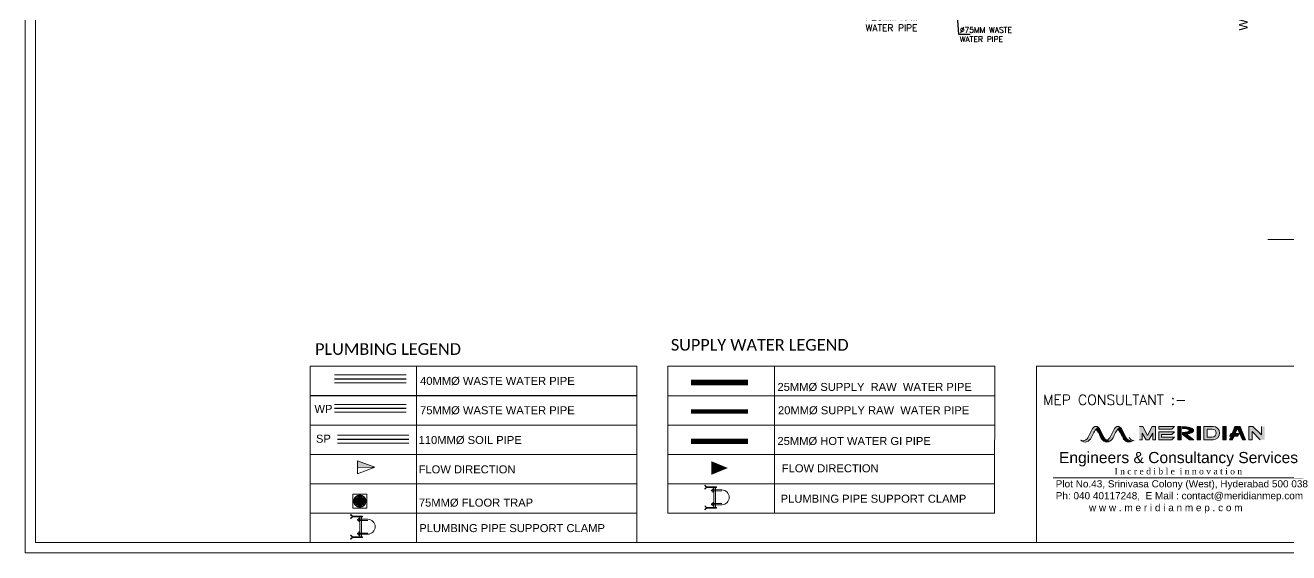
# Model space of a CAD drawing. Extents: x 3505867 to 4040009, y -660366 to -590408.
# Drawn here: x 3849604 to 3878271, y -625948 to -613975 of the extents above; entities that cross this region are included whole.
import ezdxf
from ezdxf import colors
from ezdxf.entities.mleader import LeaderData, LeaderLine
from ezdxf.math import Vec2, Vec3

# ---------------------------------------------------------------- set-up
doc = ezdxf.new("R2010")
doc.units = 0
doc.header["$LTSCALE"] = 6
doc.header["$MEASUREMENT"] = 0
doc.linetypes.add('AI9-LType1', pattern=[1.874999989072481, 1.249999992714987, -0.6249999963574941])
doc.linetypes.add('Hidden 2mm', pattern=[3, 2, -0.9999999999999999])
doc.layers.get('0').update_dxf_attribs({"linetype": 'CONTINUOUS', "lineweight": 0})
for name, color, linetype, lineweight in [('22-FTfix', 8, 'CONTINUOUS', 0), ('AHU-N Ducting', 30, 'CONTINUOUS', 0), ('FURNITURE WALL', 8, 'CONTINUOUS', 0), ('JOINERY', 7, 'CONTINUOUS', 0), ('P-SP', 1, 'CONTINUOUS', 0), ('P-Text', 8, 'CONTINUOUS', 0), ('PHE-SANITARY', 1, 'CONTINUOUS', 0), ('PHE-SP', 1, 'CONTINUOUS', 0), ('phe-text', 1, 'CONTINUOUS', 0), ('PL- WASTE PIPE', 6, 'CONTINUOUS', 0), ('PL-CLAMP', 211, 'CONTINUOUS', 0), ('PL-SOFT  WATER SUPPLY PIPE', 162, 'CONTINUOUS', 0), ('PL-SOIL PIPE', 1, 'CONTINUOUS', 0), ('PL-WATER PIPING', 1, 'CONTINUOUS', 0), ('WALL', 10, 'CONTINUOUS', 0)]:
    doc.layers.add(name, color=color, linetype=linetype, lineweight=lineweight)
doc.styles.add('ARIAL', font='arial.ttf')
doc.styles.add('IRFAN', font='romans.shx')
doc.styles.add('ROMANS', font='romans.shx')
doc.styles.add('SIC_CALIBRI', font='calibri.ttf')
doc.styles.get("Standard").update_dxf_attribs({"font": 'SIMPLEX'})
doc.styles.add('vni1', font='arial.ttf', dxfattribs={"height": 6})

# ---------------------------------------------------------------- blocks, each defined once
blk = doc.blocks.new('CIVIL IVF')
at = {"layer": 'WALL', "color": 8, "linetype": 'ByBlock'}
blk.add_line((-9730.493711503688, -4902.145046984893), (-8221.180828284938, -4902.145046984893), dxfattribs=at)
at = {"layer": 'JOINERY', "color": 8, "style": 'ARIAL', "width": 0.9999999966184663}
blk.add_text('W4', height=200, rotation=90, dxfattribs=at).set_placement((-10192.00967436796, -158.3493509278633))
blk = doc.blocks.new('MECS')
at = {"layer": 'AHU-N Ducting', "lineweight": 0}
for color, points in [(160, [(0.5134121462452396, 0.9090535810691411, -0.255341921221145), (0.5145768996701445, 0.912287291370199, -0.0468472647748238), (0.5216573496010881, 0.9294547023055619, -0.02665404777678521), (0.5336342063745126, 0.9523017867876555, -0.06718534236502927), (0.5556565003610188, 0.9834757225398514, -0.02764109542235114), (0.5738745622465666, 1.003062886091293), (0.5766256133007953, 1.006020680794153, 0.1721363590096937), (0.5505140324168423, 1.011612092831704, 0.2473140975325933), (0.5199152673609156, 0.990002997602848), (0.4721895616269332, 0.8959762340672447, -0.01800133279279188), (0.4702329186293511, 0.8924425501871536, -0.03191826124391834), (0.4661593275680615, 0.8865579408482758, -0.10706332640321), (0.4578792062891825, 0.878103115775042, -0.06872213656596317), (0.4448145115283366, 0.8700396566532579, -0.1100815216467871), (0.4328884929311516, 0.8662964673627914, -0.04816773781383378), (0.4221518354338086, 0.8652597410154012, -0.2553419212163173), (0.4220358712937212, 0.8652596211915509, -0.1055217205861158), (0.4103804133107057, 0.8664834367568037, -0.05287384099968509), (0.3991274403419439, 0.8701487347559893, 0.05054860804395004), (0.4093426809361326, 0.8618595423592463, 0.158790178535047), (0.4483361824497781, 0.8512470793146013, 0.02557253404730241), (0.4549705379184891, 0.8519151542827459, 0.05690113489079723), (0.4703863626932994, 0.8580222609840502, 0.07612807459237678), (0.4928284065502248, 0.8754018488679505, 0.05635508372328296), (0.5070302214118503, 0.8948318576810209)]), (150, [(0.5738745622465666, 1.003062886091293), (0.5556565003610187, 0.9834757225398514, -0.08871706839118897), (0.5985678696283647, 0.909053581069051), (0.606061486380822, 0.89483185768066, 0.0908047400681244), (0.6258840872999482, 0.8691652436534564, 0.09462166198595127), (0.6465687088664405, 0.8652597410154012, 0.09762620718751959), (0.6678649370783271, 0.8694578930597028, -0.1798615287096714), (0.6391234390957357, 0.8959762340672447), (0.5913977333575124, 0.9900029976114196, 0.1368225701357831), (0.5768519750966852, 1.005880687949675, 0.004232813224522215)]), (160, [(0.7385117872205167, 0.909053581069051, -0.2553419212210821), (0.7396765406437975, 0.912287291370199, -0.0468472648161624), (0.7467569905745608, 0.9294547023055619, -0.02665404768152423), (0.7587338473479852, 0.9523017867876555, -0.0671853423456069), (0.7807561413347619, 0.9834757225398514, -0.02764109536567236), (0.7989742032197685, 1.003062886091293), (0.8017252542742679, 1.006020680794153, 0.1721363590409371), (0.7756136733902246, 1.011612092831704, 0.2473140974765815), (0.745014908334659, 0.990002997602848), (0.6972892026003155, 0.8959762340672447, -0.01800133322273754), (0.6953325596030944, 0.8924425501871536, -0.03191826041983521), (0.6912589685412633, 0.8865579408482758, -0.1070633264490691), (0.6829788472626551, 0.878103115775042, -0.06872213649297712), (0.6699141525020799, 0.8700396566532579, -0.1100815216296455), (0.6579881339048046, 0.8662964673627914, -0.04816773779806655), (0.6472514764075519, 0.8652597410154012, -0.255341921221943), (0.6471355122674645, 0.8652596211915509, -0.1055217205828826), (0.6354800542840878, 0.8664834367568037, -0.05287384108009963), (0.6242270813156874, 0.8701487347559893, 0.05054860803605635), (0.6344423219093345, 0.8618595423592463, 0.1587901785338139), (0.6734358234232507, 0.8512470793146013, 0.02557253404856175), (0.6800701788916007, 0.8519151542827459, 0.05690113471568389), (0.6954860036670426, 0.8580222609840502, 0.07612807450990046), (0.717928047523968, 0.8754018488679504, 0.05635508364208738), (0.7321298623846912, 0.8948318576810209)]), (150, [(0.7989742032197685, 1.003062886091293), (0.7807561413347619, 0.9834757225398514, -0.08282162458354263), (0.824217065318585, 0.9090771159288699), (0.8311611273545652, 0.89483185768066, 0.09080474013753037), (0.8509837282734207, 0.8691652436534564, 0.09462166197701749), (0.8716683498401837, 0.8652597410154012, 0.09762620721909913), (0.892964578051529, 0.8694578930597028, -0.1798615287170609), (0.8642230800689376, 0.8959762340672447), (0.8164973743309851, 0.9900029976114196, 0.1368225702393716), (0.8019516160670902, 1.005880687950846, 0.00423281322532398)]), (1, [(1.030236444528139, 0.9438043992806316), (1.071119814834754, 0.8756654487700585), (1.098384609470751, 0.8756654487700585), (1.139267979777095, 0.9438043992806316), (1.139267979777095, 0.8756654487700585), (1.166523559981414, 0.8756654487700585), (1.166523559981414, 1.011943349791295), (1.132454084726353, 1.011943349791295), (1.085966086906956, 0.9199812081284943), (1.037050339579422, 1.011943349791295), (1.002980864324091, 1.011943349791295), (1.002980864324091, 0.8756654487700585), (1.030236444528139, 0.8756654487700585)]), (251, [(1.200593035236746, 1.011943349791295), (1.200593035236746, 0.9846877695869755), (1.336870936257982, 0.9846877695869755), (1.364126516462392, 1.011943349791295)]), (251, [(1.200593035236746, 0.9574321893827462), (1.200593035236746, 0.8756654487700585), (1.336870936257982, 0.8756654487700585), (1.364126516462392, 0.9029210289742877), (1.227848615441156, 0.9029210289742877), (1.227848615441156, 0.930176609178517), (1.336870936257982, 0.930176609178517), (1.364126516462392, 0.9574321893827462)]), (251, [(1.398195991717182, 0.8756654487700585), (1.432265466973055, 0.8756654487700585), (1.432265466973055, 1.011943349791295), (1.398195991717182, 1.011943349791295)]), (251, [(1.629868423453673, 1.011943349791295), (1.59579894819807, 1.011943349791295), (1.59579894819807, 0.8756654487700585), (1.629868423453673, 0.8756654487700585)]), (251, [(1.895610330445043, 1.011943349791295), (1.861540855189982, 1.011943349791295), (1.861540855189982, 0.8756654487700585), (1.895610330445043, 0.8756654487700585)]), (251, [(2.011446546313153, 0.9132142722493442), (2.027431130986065, 0.9404698524534832), (1.94330759580249, 0.9404698524534832), (1.929679805700646, 0.9132142722493442)]), (251, [(1.976193322036766, 0.9132142722493442), (1.944699335091728, 0.9132142722493442), (1.929679805700646, 0.8756654487700585), (1.95903496396306, 0.8756654487699682)]), (251, [(2.011446546313153, 0.99036134481426), (2.063858128663246, 0.8756654487700585), (2.093213286926021, 0.8756654487700585), (2.038702126517292, 1.011943349791295), (1.984190966108743, 1.011943349791295), (1.955601567173546, 0.9404698524534832), (1.988648066588688, 0.9404698524534832)]), (251, [(2.161352237436324, 0.9589543396937112), (2.243118978049192, 0.8756654487700585), (2.290816243406638, 0.8756654487700585), (2.290816243406638, 1.011943349791295), (2.256746768151036, 1.011943349791295), (2.256746768151036, 0.9240548263224531), (2.168166132487245, 1.011943349791295), (2.127282762180992, 1.011943349791295), (2.127282762180992, 0.8756654487700585), (2.161352237436324, 0.8756654487700585)]), (160, [(0.6891611652876872, 0.8652597410154012, -0.0976262072296882), (0.6678649370783271, 0.869457893059793, -0.09762620719819004), (0.6465687088664405, 0.8652597410154012, -0.09462166198179703), (0.6258840872999482, 0.8691652436534564, 0.08724935658191231), (0.6523345167657667, 0.8526558393570214, 0.2544598487685659), (0.7121855603806347, 0.8701487347559893, -0.1060441435256532)]), (150, [(0.9142608062611598, 0.8652597410154012, -0.09762620721833866), (0.892964578051529, 0.8694578930597028, -0.09762620723901456), (0.8716683498401837, 0.8652597410154012, -0.0946216619631427), (0.85098372827315, 0.8691652436534564, 0.08724935651290638), (0.8774341577386077, 0.8526558393570214, 0.2544598487684722), (0.9372852013538366, 0.8701487347559893, -0.1060441435228971)])]:
    blk.add_hatch(color=color, dxfattribs=at).paths.add_polyline_path(points)
h = blk.add_hatch(color=251, dxfattribs=at)
edge = h.paths.add_edge_path()
edge.add_ellipse((1.445893257074899, 0.9710599794848609), major_axis=(-0.1158362158680351, 0), ratio=0.3529411764705883, start_angle=110.1798157566864, end_angle=270)
edge.add_line((1.445893257074899, 1.011943349791295), (1.445893257074899, 0.9915016646380779))
edge.add_ellipse((1.445893257074899, 0.9710599794848609), major_axis=(-0.07012065025681041, 0), ratio=0.2915216142222994, start_angle=90, end_angle=270, ccw=False)
edge.add_line((1.445893257074899, 0.9506182943317341), (1.445893257074899, 0.930176609178517))
edge.add_line((1.445893257074899, 0.930176609178517), (1.518865497210324, 0.8756654487699682))
edge.add_line((1.518865497210324, 0.8756654487700585), (1.561729472942829, 0.8756654487700585))
edge.add_line((1.561729472943099, 0.8756654487700585), (1.485852994268342, 0.9326862509446157))
h = blk.add_hatch(color=251, dxfattribs=at)
h.paths.add_polyline_path([(1.663937898709004, 0.8756654487700585), (1.759332429423987, 0.8756654487700586, 1.000000000016551), (1.759332429423987, 1.011943349791295), (1.663937898709004, 1.011943349791295)])
h.paths.add_polyline_path([(1.698007373964065, 0.9846877695869755), (1.751107687934599, 0.9846877695869753, -0.9999999999691073), (1.751107687934599, 0.9029210289742877), (1.698007373964065, 0.9029210289742877)], flags=16)
at = {"layer": 'AHU-N Ducting', "color": 160, "lineweight": 0}
for p, q in [((0.4721895616269332, 0.8959762340671544, -0.004746985392664118), (0.5199152673651564, 0.9900029976114196, -0.004746985392664118)), ((0.6972892026003155, 0.8959762340671544, -0.004746985392664118), (0.7450149083391703, 0.9900029976114196, -0.004746985392664118)), ((0.5070302214118503, 0.8948318576810209, -0.004746985392664118), (0.5134121462455102, 0.909053581069051, -0.004746985392664118)), ((0.7321298623846912, 0.8948318576810209, -0.004746985392664118), (0.7385117872186219, 0.909053581069051, -0.004746985392664118))]:
    blk.add_line(p, q, dxfattribs=at)
at = {"layer": 'AHU-N Ducting', "color": 150, "lineweight": 0}
for p, q in [((0.6391234390957357, 0.8959762340671544, -0.004746985392664118), (0.5913977333575124, 0.9900029976114196, -0.004746985392664118)), ((0.8642230800689376, 0.8959762340671544, -0.004746985392664118), (0.8164973743309851, 0.9900029976114196, -0.004746985392664118)), ((0.6060614863808219, 0.8948318576810209, -0.004746985392664118), (0.5985678696283647, 0.909053581069051, -0.004746985392664118))]:
    blk.add_line(p, q, dxfattribs=at)
at = {"layer": 'AHU-N Ducting', "color": 1, "lineweight": 0}
for p, q in [((1.002980864324091, 1.011943349791205, -0.004746985392664118), (1.037050339579422, 1.011943349791205, -0.004746985392664118)), ((1.030236444528139, 0.9438043992806316, -0.004746985392664118), (1.071119814834754, 0.8756654487700585, -0.004746985392664118)), ((1.030236444528139, 0.8756654487700585, -0.004746985392664118), (1.030236444528139, 0.9438043992806316, -0.004746985392664118)), ((1.030236444528139, 0.8756654487700585, -0.004746985392664118), (1.030236444528139, 0.9438043992806316, -0.004746985392664118)), ((1.037050339579422, 1.011943349791205, -0.004746985392664118), (1.085966086906956, 0.919981208128404, -0.004746985392664118)), ((1.132454084726353, 1.011943349791205, -0.004746985392664118), (1.085966086906956, 0.919981208128404, -0.004746985392664118)), ((1.139267979777095, 0.9438043992806316, -0.004746985392664118), (1.098384609470751, 0.8756654487700585, -0.004746985392664118)), ((1.166523559981414, 1.011943349791205, -0.004746985392664118), (1.132454084726353, 1.011943349791205, -0.004746985392664118)), ((1.134267582426063, 1.011943349791205, -0.004746985392664118), (1.161523162629841, 1.011943349791205, -0.004746985392664118)), ((1.139267979777095, 0.8756654487700585, -0.004746985392664118), (1.139267979777095, 0.9438043992806316, -0.004746985392664118)), ((1.139267979777095, 0.8756654487700585, -0.004746985392664118), (1.139267979777095, 0.9438043992806316, -0.004746985392664118)), ((1.166523559981414, 0.8756654487700585, -0.004746985392664118), (1.166523559981414, 1.011943349791205, -0.004746985392664118)), ((1.030236444528139, 0.8756654487700585, -0.004746985392664118), (1.002980864324091, 0.8756654487700585, -0.004746985392664118)), ((1.071119814834754, 0.8756654487700585, -0.004746985392664118), (1.098384609470751, 0.8756654487700585, -0.004746985392664118)), ((1.139267979777095, 0.8756654487700585, -0.004746985392664118), (1.166523559981414, 0.8756654487700585, -0.004746985392664118))]:
    blk.add_line(p, q, dxfattribs=at)
at = {"layer": 'AHU-N Ducting', "color": 251, "lineweight": 0}
for p, q in [((1.200593035236746, 1.011943349791205, -0.004746985392664118), (1.364126516462392, 1.011943349791205, -0.004746985392664118)), ((1.200593035236746, 0.9846877695869755, -0.004746985392664118), (1.200593035236746, 1.011943349791205, -0.004746985392664118)), ((1.200593035236746, 0.9846877695869755, -0.004746985392664118), (1.336870936257982, 0.9846877695869755, -0.004746985392664118)), ((1.200593035236746, 0.9574321893827462, -0.004746985392664118), (1.364126516462392, 0.9574321893827462, -0.004746985392664118)), ((1.200593035236746, 0.8756654487700585, -0.004746985392664118), (1.200593035236746, 0.9574321893827462, -0.004746985392664118)), ((1.227848615441156, 0.930176609178517, -0.004746985392664118), (1.336870936257982, 0.930176609178517, -0.004746985392664118)), ((1.227848615441156, 0.9029210289742877, -0.004746985392664118), (1.227848615441156, 0.930176609178517, -0.004746985392664118)), ((1.336870936257982, 0.9846877695869755, -0.004746985392664118), (1.364126516462392, 1.011943349791205, -0.004746985392664118)), ((1.336870936257982, 0.930176609178517, -0.004746985392664118), (1.364126516462392, 0.9574321893827462, -0.004746985392664118)), ((1.398195991717182, 1.011943349791205, -0.004746985392664118), (1.432265466973055, 1.011943349791205, -0.004746985392664118)), ((1.398195991717182, 1.011943349791205, -0.004746985392664118), (1.398195991717182, 0.8756654487700585, -0.004746985392664118)), ((1.432265466973055, 1.011943349791205, -0.004746985392664118), (1.432265466973055, 0.8756654487700585, -0.004746985392664118)), ((1.445893257074899, 1.011943349791205, -0.004746985392664118), (1.445893257074899, 0.9915016646380779, -0.004746985392664118)), ((1.445893257074899, 0.930176609178517, -0.004746985392664118), (1.445893257074899, 0.9506182943317341, -0.004746985392664118)), ((1.445893257074899, 0.930176609178517, -0.004746985392664118), (1.518865497210324, 0.8756654487700585, -0.004746985392664118)), ((1.485852994268342, 0.9326862509445254, -0.004746985392664118), (1.561729472943099, 0.8756654487700585, -0.004746985392664118)), ((1.59579894819807, 1.011943349791205, -0.004746985392664118), (1.629868423453673, 1.011943349791205, -0.004746985392664118)), ((1.59579894819807, 0.8756654487700585, -0.004746985392664118), (1.59579894819807, 1.011943349791205, -0.004746985392664118)), ((1.629868423453673, 1.011943349791205, -0.004746985392664118), (1.629868423453673, 0.8756654487700585, -0.004746985392664118)), ((1.663937898709004, 1.011943349791205, -0.004746985392664118), (1.759332429423987, 1.011943349791205, -0.004746985392664118)), ((1.663937898709004, 1.011943349791205, -0.004746985392664118), (1.663937898709004, 0.8756654487700585, -0.004746985392664118)), ((1.698007373964065, 0.9846877695869755, -0.004746985392664118), (1.751107687934599, 0.9846877695869755, -0.004746985392664118)), ((1.698007373964065, 0.9846877695869755, -0.004746985392664118), (1.698007373964065, 0.9029210289742877, -0.004746985392664118)), ((1.861540855189982, 1.011943349791205, -0.004746985392664118), (1.895610330445043, 1.011943349791205, -0.004746985392664118)), ((1.861540855189982, 0.8756654487700585, -0.004746985392664118), (1.861540855189982, 1.011943349791205, -0.004746985392664118)), ((1.895610330445043, 1.011943349791205, -0.004746985392664118), (1.895610330445043, 0.8756654487700585, -0.004746985392664118)), ((1.929679805700646, 0.913214272249254, -0.004746985392664118), (1.94330759580249, 0.9404698524534832, -0.004746985392664118)), ((2.011446546313153, 0.913214272249254, -0.004746985392664118), (1.929679805700646, 0.913214272249254, -0.004746985392664118)), ((1.929679805700646, 0.8756654487700585, -0.004746985392664118), (1.944699335091728, 0.913214272249254, -0.004746985392664118)), ((2.027431130986065, 0.9404698524534832, -0.004746985392664118), (1.94330759580249, 0.9404698524534832, -0.004746985392664118)), ((1.955601567173546, 0.9404698524534832, -0.004746985392664118), (1.984190966108743, 1.011943349791205, -0.004746985392664118)), ((1.95903496396306, 0.8756654487700585, -0.004746985392664118), (1.976193322036766, 0.913214272249254, -0.004746985392664118)), ((1.984190966108743, 1.011943349791205, -0.004746985392664118), (2.038702126517292, 1.011943349791205, -0.004746985392664118)), ((1.988648066588688, 0.9404698524534832, -0.004746985392664118), (2.011446546313153, 0.9903613448141697, -0.004746985392664118)), ((2.063858128663246, 0.8756654487700585, -0.004746985392664118), (2.011446546313153, 0.9903613448141697, -0.004746985392664118)), ((2.027431130986065, 0.9404698524534832, -0.004746985392664118), (2.011446546313153, 0.913214272249254, -0.004746985392664118)), ((2.093213286926021, 0.8756654487700585, -0.004746985392664118), (2.038702126517292, 1.011943349791205, -0.004746985392664118)), ((2.127282762180992, 1.011943349791205, -0.004746985392664118), (2.168166132487245, 1.011943349791205, -0.004746985392664118)), ((2.127282762180992, 0.8756654487700585, -0.004746985392664118), (2.127282762180992, 1.011943349791205, -0.004746985392664118)), ((2.243118978049192, 0.8756654487700585, -0.004746985392664118), (2.161352237436324, 0.9589543396937112, -0.004746985392664118)), ((2.161352237436324, 0.8756654487700585, -0.004746985392664118), (2.161352237436324, 0.9589543396937112, -0.004746985392664118)), ((2.168166132487245, 1.011943349791205, -0.004746985392664118), (2.256746768151036, 0.9240548263223628, -0.004746985392664118)), ((2.256746768151036, 0.9240548263223628, -0.004746985392664118), (2.256746768151036, 1.011943349791205, -0.004746985392664118)), ((1.200593035236746, 0.8756654487700585, -0.004746985392664118), (1.336870936257982, 0.8756654487700585, -0.004746985392664118)), ((1.227848615441156, 0.9029210289742877, -0.004746985392664118), (1.364126516462392, 0.9029210289742877, -0.004746985392664118)), ((1.336870936257982, 0.8756654487700585, -0.004746985392664118), (1.364126516462392, 0.9029210289742877, -0.004746985392664118)), ((1.398195991717182, 0.8756654487700585, -0.004746985392664118), (1.432265466973055, 0.8756654487700585, -0.004746985392664118)), ((1.518865497210324, 0.8756654487700585, -0.004746985392664118), (1.561729472943099, 0.8756654487700585, -0.004746985392664118)), ((1.59579894819807, 0.8756654487700585, -0.004746985392664118), (1.629868423453673, 0.8756654487700585, -0.004746985392664118)), ((1.663937898709004, 0.8756654487700585, -0.004746985392664118), (1.759332429423987, 0.8756654487700585, -0.004746985392664118)), ((1.698007373964065, 0.9029210289742877, -0.004746985392664118), (1.751107687934599, 0.9029210289742877, -0.004746985392664118)), ((1.861540855189982, 0.8756654487700585, -0.004746985392664118), (1.895610330445043, 0.8756654487700585, -0.004746985392664118)), ((1.95903496396306, 0.8756654487700585, -0.004746985392664118), (1.929679805700646, 0.8756654487700585, -0.004746985392664118)), ((2.063858128663246, 0.8756654487700585, -0.004746985392664118), (2.093213286926021, 0.8756654487700585, -0.004746985392664118)), ((2.127282762180992, 0.8756654487700585, -0.004746985392664118), (2.161352237436324, 0.8756654487700585, -0.004746985392664118))]:
    blk.add_line(p, q, dxfattribs=at)
at = {"layer": 'AHU-N Ducting', "color": 251, "lineweight": 0, "ltscale": 0.85}
blk.add_line((0.1165964656020151, 0.4833313661174543, -0.006142948281450891), (2.68551955399356, 0.4833313661174543, -0.006142948281450891), dxfattribs=at)
at = {"layer": 'AHU-N Ducting', "color": 160, "lineweight": 0}
for centre, radius, start, end in [((0.7417863587136924, 0.8286218616061071, -0.004746985392664118), 0.2421240227987888, 132.9373247437187, 160.5981108453346), ((0.5556565003610187, 0.9718616141967287, -0.004746985392664118), 0.04008173559447583, 90, 153.0887549731676), ((0.5556565003610187, 0.9718616141967287, -0.004746985392664118), 0.04008173559447583, 26.91124502665905, 90), ((0.9668859996868943, 0.8286218616061071, -0.004746985392664118), 0.2421240227987888, 132.9373247436885, 160.5981108453417), ((0.7807561413347619, 0.9718616141967287, -0.004746985392664118), 0.04008173559447583, 90, 153.0887549740909), ((0.7807561413347619, 0.9718616141967287, -0.004746985392664118), 0.04008173559447583, 26.9112450267741, 90), ((0.4451264544360147, 0.9163969157858594, -0.004746985392664118), 0.06522885516514892, 225.1547600332335, 282.2607170516237), ((0.4220358712937212, 0.9213740510237451, -0.004746985392664118), 0.05611442983226616, 245.9053689520779, 270.1184055559717), ((0.4221518354329064, 0.9213741708475954, -0.004746985392664118), 0.05611442983226616, 270, 333.0887549734891), ((0.4248646360879693, 0.9399832544318715, -0.004746985392664118), 0.0937541041238935, 291.3377566141106, 331.210451532663), ((0.6860544255190815, 0.9361233508373039, -0.004746985392664118), 0.09002142922125515, 207.3022954123794, 248.0018617736689), ((0.670226095409397, 0.9163969157858594, -0.004746985392664118), 0.06522885516514892, 225.1547600329532, 282.2607170509705), ((0.6471355122674645, 0.9213740510237451, -0.004746985392664118), 0.05611442983226616, 245.9053689516664, 270.1184055552347), ((0.6472514764061083, 0.9213741708475954, -0.004746985392664118), 0.05611442983226616, 270, 333.0887549734892), ((0.6661865462871954, 0.9163969157858594, -0.004746985392664118), 0.06522885516514892, 257.8079966377897, 314.8452399662061), ((0.6890452011507577, 0.9213740510237451, -0.004746985392664118), 0.05611442983226616, 245.9053689520779, 270.1184055559717), ((0.6499642770614419, 0.9399832544318715, -0.004746985392664118), 0.0937541041238935, 291.3377566141106, 331.2104515326365)]:
    blk.add_arc(centre, radius, start, end, dxfattribs=at)
at = {"layer": 'AHU-N Ducting', "color": 150, "lineweight": 0}
for centre, radius, start, end in [((0.3690451605166651, 0.8262944286522125, -0.004746985392664118), 0.2439871949649071, 19.82781570482793, 40.10717689340409), ((0.5794150909876963, 0.815966263139685, -0.004746985392664118), 0.2619115070846747, 20.82439840783155, 39.75939779118104), ((0.6464527447271652, 0.9213740510237451, -0.004746985392664118), 0.05611442983226616, 248.4970917656522, 270.1184055559715), ((0.6891611652900331, 0.9213741708475954, -0.004746985392664118), 0.05611442983226616, 206.9112450267169, 270), ((0.6891611652900331, 0.9213741708475954, -0.004746985392664118), 0.05611442983226616, 206.9112450267169, 270), ((0.6465687088664405, 0.9213741708475954, -0.004746985392664118), 0.05611442983226616, 270, 292.3036001438938), ((0.9111540664921931, 0.9361233508373039, -0.004746985392664118), 0.09002142922125515, 207.3022954123795, 248.0018617736689), ((0.8715523857009084, 0.9213740510237451, -0.004746985392664118), 0.05611442983226616, 248.4970917649847, 270.1184055553267), ((0.9142608062634155, 0.9213741708475954, -0.004746985392664118), 0.05611442983226616, 206.9112450265108, 270), ((0.8716683498392815, 0.9213741708475954, -0.004746985392664118), 0.05611442983226616, 270, 292.3036001446803), ((0.8912861872601268, 0.9163969157858594, -0.004746985392664118), 0.06522885516514892, 257.7392829491069, 314.8452399670468), ((0.9141448421242304, 0.9213740510237451, -0.004746985392664118), 0.05611442983226616, 245.9053689520778, 270.1184055558794), ((0.9496233245769173, 0.9248906590848106, -0.004746985392664118), 0.0599665343237634, 206.9112450265108, 270)]:
    blk.add_arc(centre, radius, start, end, dxfattribs=at)
at = {"layer": 'AHU-N Ducting', "color": 251, "lineweight": 0}
for centre, radius in [((1.751107687934599, 0.9438043992806316, -0.004746985392664118), 0.04088337030636534), ((1.759332429423987, 0.9438043992806316, -0.004746985392664118), 0.0681389505106089)]:
    blk.add_arc(centre, radius, 270, 90, dxfattribs=at)
for major_axis, ratio, start_param in [((-0.1158362158680351, 0), 0.3529411764705883, 1.923000554194905), ((-0.07012065025681041, 0), 0.2915216142222994, 1.570796326794897)]:
    blk.add_ellipse((1.445893257074899, 0.9710599794848609, -0.004746985392664118), major_axis=major_axis, ratio=ratio, start_param=start_param, end_param=4.71238898038469, dxfattribs=at)
at = {"layer": 'AHU-N Ducting', "color": 251, "lineweight": 0, "attachment_point": 1, "style": 'ARIAL'}
for s, insert, char_height, width in [('{\\C1;Engineers & Consultancy Services \\P}', (0.1749155116136762, 0.7493232539108021, -0.01458950216844587), 0.11475, 24.25437425909253), ('{\\C252;Plot No.43, Srinivasa Colony (West), Hyderabad 500 038\\PPh: 040 40117248,  E Mail : contact@meridianmep.com\\P            w w w . m e r i d i a n m e p . c o m }', (0.14136276644183, 0.4583226879356062, -0.006142948281450891), 0.07344, 2.63264250269352)]:
    blk.add_mtext(s, dxfattribs=dict(at, insert=insert, char_height=char_height, width=width))
at = {"layer": 'AHU-N Ducting', "color": 251, "lineweight": 0, "ltscale": 0.85, "insert": (1.402428089641869, 0.5507002547054753, -0.005528653453305802), "char_height": 0.0651762882177883, "attachment_point": 5, "line_spacing_factor": 0.6, "style": 'ARIAL'}
blk.add_mtext('{\\FBatang|c0;\\C5;I n c r e d i b l e  i n n o v a t i o n\\P}', dxfattribs=at)
blk = doc.blocks.new('clamp')
at = {"layer": 'PL-CLAMP'}
for p, q in [((105.410400617477, 198.4223073759828), (168.5933547500048, 198.4223073759828)), ((105.4194071475234, 191.061689693645), (168.5933547500048, 191.061689693645)), ((156.2435930851665, 205.7829250434194), (161.1938547078047, 205.7829250434194)), ((156.2439709785853, 183.7010720261939), (161.1938547078047, 183.7010720261939)), ((163.1938547078338, 185.7010720262084), (163.1938547078338, 203.7829250434194)), ((170.5933547500339, 196.4223073759828), (170.5933547500339, 193.0616897234473)), ((105.410400617477, 102.0388344714198), (168.594878304359, 102.0388541260514)), ((105.4395805779371, 109.3994718083892), (168.594878304359, 109.3994718083892)), ((156.2451165500555, 116.7600894758258), (161.1953781727519, 116.7600894758258)), ((156.2454944435325, 94.67823645861483), (161.1953781727519, 94.67823645861483)), ((163.1953781727519, 96.67823645860028), (163.1953781727519, 114.7600894758258)), ((170.594878304359, 107.3994718083892), (170.594878304359, 104.0388541409526))]:
    blk.add_line(p, q, dxfattribs=at)
for points in [[(138.4495001331173, 216.4782889524255, -0.4142135623730951), (139.4494830265551, 217.4783060887608), (203.0525380793722, 217.4783060887608), (214.0287283745938, 228.4483454910244), (215.442966125761, 227.0341561360489), (203.8813840006806, 215.477935905318), (215.3198989716411, 204.0455645558561), (213.9057096329861, 202.6313268032993), (203.0092255945979, 213.4783060589585), (139.4495514824896, 213.4783060589585, -0.4142135623730951), (138.449534316381, 214.4782889673266), (138.4495001331173, 216.4782889524255)], [(138.4495001319614, 84.33570991845465, -0.4142135623730951), (139.4494830253992, 85.33572705479003), (203.0525380782163, 85.33572705479003), (214.0287283734379, 96.3057664570536), (215.4429661246051, 94.89157710207816), (203.8813839995248, 83.33535687134726), (215.3198989704852, 71.90298552188533), (213.9057096318302, 70.48874776932853), (203.009225593442, 81.3357270249877), (139.4495514813337, 81.3357270249877, -0.4142135623730951), (138.4495343152252, 82.33570993335582), (138.4495001319614, 84.33570991845465)]]:
    blk.add_lwpolyline(points, format="xyb", dxfattribs=at)
for points in [[(146.2457227590952, 81.33584335835315), (146.2433929625716, 217.4784224072251)], [(156.2457227888975, 81.3360144832883), (156.2433929327693, 217.4785935470615)]]:
    blk.add_lwpolyline(points, dxfattribs=at)
for centre, radius, start, end in [((105.410400617477, 150.2305709013496), 48.19173645431874, 90, 270), ((161.1938547078047, 203.7829250434194), 2, 0, 90), ((161.1938547078047, 185.7010720262084), 2, 270, 0), ((168.5933547500048, 196.4223073759828), 2, 0, 90), ((168.5933547500048, 193.0616897234473), 2, 270, 0), ((161.1953781727519, 114.7600894758258), 2, 0, 90), ((161.1953781727519, 96.67823645860028), 2, 270, 0), ((168.594878304359, 107.3994718083892), 2, 0, 90), ((168.594878304359, 104.0388541409526), 2, 270, 0)]:
    blk.add_arc(centre, radius, start, end, dxfattribs=at)
blk = doc.blocks.new('A$C525867A1')
at = {"layer": '22-FTfix', "color": 1, "lineweight": 0}
for p, q in [((-76.61456368129585, 3.51420059933433), (-40.14378522761098, 40.06065755996623)), ((42.02791130817238, 42.11512111594951), (-42.02791130814811, -42.11512111589649)), ((-3.673006773926112, 76.60711452059815), (-40.14378522761098, 40.06065755996623)), ((76.3747256656948, 3.675161651184297), (3.281811742191493, 76.61671856078888)), ((-3.514443936147075, -76.37978157362488), (-76.60735785965036, -3.438224664020311)), ((3.440379545968732, -76.37496900495782), (39.9111579996536, -39.82851204432593)), ((76.38193645333847, -3.282055083694019), (39.9111579996536, -39.82851204432593))]:
    blk.add_line(p, q, dxfattribs=at)
at = {"layer": '22-FTfix', "color": 1, "linetype": 'AI9-LType1', "lineweight": 0}
blk.add_line((42.0000066127126, -41.91303517805201), (-42.23263384061544, 42.14518069363788), dxfattribs=at)
at = {"layer": '22-FTfix', "color": 3, "lineweight": 0}
for p, q in [((-18.37755100061403, 18.33949572151664), (-39.49561314872549, -2.822387356137444)), ((-10.37229649978547, 10.35081808637458), (-35.77188779375707, -15.10147850284137)), ((-14.54999372579442, 14.5198643537179), (-35.66805587390587, -6.642018723936182)), ((-23.25073169137085, 23.20258528253256), (-32.40970991449498, 14.02460176732326)), ((-6.544739224965854, 6.531186718575839), (-31.94433051893745, -18.92110987064011)), ((-23.25073169137085, 23.20258528253256), (-14.09175346824673, 32.38056879774187)), ((-18.37755100061403, 18.33949572151664), (2.742904400300972, 39.50377701797251)), ((-14.54999372579442, 14.5198643537179), (6.570461675066062, 35.68414565022819)), ((-10.37229649978547, 10.35081808637458), (15.02968804692154, 35.80551289443309)), ((-6.544739224965854, 6.531186718575839), (18.85724532174116, 31.98588152663435)), ((-1.879483488025078, 1.181546766456859), (-1.532461841226749, 1.529288498792747)), ((-1.39264506277791, 0.6957164609622258), (-1.879483488025078, 1.181546766456859)), ((-1.185440194414815, 1.877030231142267), (-1.532461841226749, 1.529288498792747)), ((-0.6986017691676476, 1.391199925647634), (-1.185440194414815, 1.877030231142267)), ((1.181546766357006, 1.879483488054178), (0.6957164608094164, 1.392645062753944)), ((1.877030231104881, 1.185440194381578), (1.181546766357006, 1.879483488054178)), ((1.877030231104881, 1.185440194381578), (1.391199925557291, 0.6986017690813441)), ((5.205929745333249, 9.255341493815756), (24.57213089023714, 28.66172837782427)), ((6.542341006011161, -6.528793465651272), (31.94432555271817, 18.92590134240724)), ((9.24453027841442, 5.225103885185192), (28.61073142331831, 24.63149076919371)), ((10.37229649970069, -10.35081808621271), (35.77428104640771, 15.1038767218458)), ((14.54759550694878, -14.51747110090217), (35.66805090780926, 6.64681019560812)), ((18.37755100058378, -18.33949572140919), (39.49800640144426, 2.824785575101096)), ((-9.244530278499209, -5.225103885023321), (-28.6107314234031, -24.63149076903183)), ((-5.205929745418039, -9.255341493653885), (-24.57213089032193, -28.6617283776624)), ((6.542341006011161, -6.528793465651272), (-18.85725028796043, -31.98109005486722)), ((10.37229649970069, -10.35081808621271), (-15.0272947942709, -35.80311467542866)), ((14.54759550694878, -14.51747110090217), (-6.570466641162675, -35.67935417855625)), ((18.37755100058378, -18.33949572140919), (-2.740511147527673, -39.50137879906327)), ((-1.874636978345189, -1.183041975485979), (-1.388806672797599, -0.696203550185745)), ((-1.179153513597314, -1.877085269158579), (-1.874636978345189, -1.183041975485979)), ((-1.179153513597314, -1.877085269158579), (-0.6933232080497241, -1.390246843858345)), ((1.183041975582789, -1.874636978312906), (0.6962035502810898, -1.388806672763853)), ((1.183041975582789, -1.874636978312906), (1.530063622381118, -1.526895245977018)), ((1.877085269193052, -1.179153513627498), (1.390246843891352, -0.6933232080784453)), ((1.877085269193052, -1.179153513627498), (1.530063622381118, -1.526895245977018)), ((23.2507316913406, -23.20258528242512), (14.09175346820287, -32.38056879764806)), ((23.2507316913406, -23.20258528242512), (32.40970991446472, -14.02460176721581))]:
    blk.add_line(p, q, dxfattribs=at)
at = {"layer": '22-FTfix', "color": 1, "lineweight": 0}
blk.add_circle((-0.1175127233591124, 0.1172693841470807), 49.41859127345637, dxfattribs=at)
at = {"layer": '22-FTfix', "color": 3, "lineweight": 0}
for centre, radius in [((0.001196626379845751, 0.001199109447799239), 45.23938982440876), ((-0.0586346920463257, -0.0587563616572879), 44.94462652804302), ((0.001196626379845751, 0.001199109447799239), 4.17920144904761), ((1.213855405080011e-11, 2.651542180265309e-11), 3.93356536874282)]:
    blk.add_circle(centre, radius, dxfattribs=at)
at = {"layer": '22-FTfix', "color": 1, "lineweight": 0}
for points in [[(-76.61456368242506, 3.514200598091965), (-78.53155912453089, 1.593227304213803), (-78.5283311548523, -1.521229223081379), (-76.60735786099636, -3.43822466504613)], [(3.281811743309422, 76.61671855974943), (1.36083844945349, 78.53371400171417), (-1.75361807796555, 78.53048603206285), (-3.673006772806858, 76.60711451934216)], [(76.38193645451226, -3.282055082526906), (78.30132514935356, -1.358683569806198), (78.29809717964761, 1.755772957570695), (76.37472566692179, 3.675161652298047)], [(-3.514443937383986, -76.37978157249749), (-1.591072424658167, -78.29917026722485), (1.523384102788213, -78.29594229765526), (3.440379544894053, -76.3749690037771)]]:
    blk.add_open_spline(points, degree=3, dxfattribs=at)
for points in [[(-35.27060453679781, 35.19756799780434), (-54.64398544052236, 15.78398645725449), (-54.61139287927159, -15.66244152512406), (-35.19781133813333, -35.03582242823419), (-15.78183157823421, -54.4115965839981), (15.66459640528312, -54.37900402288435), (35.03797730900767, -34.9654224823345)], [(-35.27060453679781, 35.19756799780434), (-15.89722363308688, 54.61114953834057), (15.54920435026686, 54.64374209961758), (34.96278589140513, 35.27036119650744), (54.37876565130424, 15.89458704074353), (54.41135821271861, -15.55184094179829), (35.03797730900767, -34.9654224823345)]]:
    blk.add_open_spline(points, degree=3, knots=[0, 0, 0, 0, 1, 1, 1, 2, 2, 2, 2], dxfattribs=at)
at = {"layer": '22-FTfix', "color": 3, "lineweight": 0}
for points in [[(-36.77312239556836, 17.08183294896126), (-37.40658945473956, 15.72758421831591), (-36.82036130987637, 14.11825563231545), (-35.46611257921633, 13.48478857321833), (-34.43784283137979, 13.00431090935734), (-33.213842834364, 13.21880023514644), (-32.40970991483172, 14.02460176665812)], [(-14.09175346801541, 32.38056879707674), (-13.03632901113439, 33.43818330718071), (-13.04050013016357, 35.15113191408645), (-14.09571642147132, 36.20416311821293), (-14.90151795308978, 37.00829603780189), (-16.12356668092062, 37.22264590155449), (-17.15562971270154, 36.74003281157569)], [(6.570461675668342, 35.68414564983232), (7.62588613254936, 36.74176015993628), (7.624113232281032, 38.45231551418825), (6.566498722212446, 39.5077399709685), (5.508884212143831, 40.56316442774877), (3.798328857784269, 40.56139152756216), (2.742904400903251, 39.50377701745818)], [(5.205929745545532, 9.25534149373963), (4.093067222985579, 8.140169731386775), (4.094939445383369, 6.333784945561548), (5.210111207784437, 5.220922423022505), (6.325282970240035, 4.108059900429045), (8.131667756121281, 4.109932122826777), (9.244530278681236, 5.225103885179632)], [(18.85724532247621, 31.98588152648622), (19.91266977937083, 33.04349603660382), (19.91089687919796, 34.75405139073331), (18.8532823690203, 35.80947584762241), (17.79566785884263, 36.86490030451152), (16.08511250460574, 36.86312740422969), (15.02968804771112, 35.80551289411209)], [(28.61073142419932, 24.63149076920178), (29.72359394677287, 25.74666253156827), (29.72172172437508, 27.55304731739349), (28.60654996191948, 28.66590983998695), (27.49137819951841, 29.778772362526), (25.68499341363717, 29.77690014012827), (24.57213089106362, 28.66172837776178)], [(35.77428104719729, 15.1038767221668), (36.8297055040919, 16.1614912322844), (36.82553438504913, 17.87443983917651), (35.76791987481693, 18.92986429612003), (34.71270358350917, 19.9828955002465), (32.9997500104569, 19.98351585267289), (31.94432555356229, 18.9259013425553)], [(39.49800640204653, 2.824785575724258), (40.55343085892755, 3.882400085828228), (40.54925973989838, 5.595348692733976), (39.49404344859062, 6.648379896860454), (38.43642893835844, 7.703804353803963), (36.72347536529256, 7.704424706216717), (35.66805090841154, 6.646810196112748)], [(-39.49561314939218, -2.822387356719817), (-40.55103760628681, -3.880001866837424), (-40.54926470596395, -5.590557221143793), (-39.49165019589534, -6.64598167792407), (-38.43403568582676, -7.701406134704318), (-36.72348033152172, -7.699633234463292), (-35.66805587462709, -6.642018724345685)], [(-35.77188779454294, -15.10147850316237), (-36.82731225143756, -16.15909301327996), (-36.82793260395925, -17.87204658632006), (-35.77031809378159, -18.92747104320916), (-34.71270358360393, -19.98289550009826), (-32.99975497667247, -19.97872438090583), (-31.94433051977785, -18.92110987078824)], [(-28.61073142423954, -24.63149076910796), (-29.72359394679949, -25.74666253146081), (-29.72172172441531, -27.55304731729968), (-28.60654996201424, -28.66590983983872), (-27.49137819955864, -29.77877236243218), (-25.68499341366379, -29.77690014002081), (-24.57213089110384, -28.66172837766796)], [(-18.85725028869178, -31.98109005471916), (-19.9126747455864, -33.03870456483676), (-19.9108968792927, -34.75405139058507), (-18.85568058798495, -35.80708259471154), (-17.79806607775275, -36.86250705165507), (-16.08271925195139, -36.86072918522525), (-15.02729479505678, -35.80311467510766)], [(-5.205929745585756, -9.255341493645814), (-4.093067223025803, -8.140169731292959), (-4.094939445423593, -6.333784945467733), (-5.210111207879192, -5.220922422874273), (-6.32528297028026, -4.108059900335229), (-8.131667756161505, -4.109932122732959), (-9.24453027872146, -5.225103885085814)], [(-6.570466641883896, -35.67935417806525), (-7.625891098778523, -36.73696868818286), (-7.621719979749349, -38.4499172950886), (-6.564105469517164, -39.50534175203211), (-5.508889178209409, -40.55837295615859), (-3.795935605143528, -40.55899330857135), (-2.740511148248901, -39.50137879845374)], [(14.09175346781158, -32.38056879681965), (13.03872226366605, -33.43578508808105), (13.03810191125342, -35.14873866123), (14.09571642143109, -36.2041631181191), (14.90151795288597, -37.00829603754482), (16.12595993356135, -37.22024768256369), (17.15562474647236, -36.73524133982227)], [(36.77311742935277, -17.07704147719421), (37.40419123578853, -15.72519096539144), (36.82035634375626, -14.11346416067087), (35.46611257905343, -13.48478857302931), (34.43544461246966, -13.0019176565009), (33.21384283417378, -13.21880023487572), (32.4097099146415, -14.0246017663874)]]:
    blk.add_open_spline(points, degree=3, knots=[0, 0, 0, 0, 1, 1, 1, 2, 2, 2, 2], dxfattribs=at)
for points in [[(-28.68029915383689, 28.6209094775119), (-32.03086788363826, 25.27777751101518), (-34.77233372190945, 21.36988259346251), (-36.77312239556836, 17.08183294896126)], [(-17.15562971270154, 36.74003281157569), (-21.44191597839527, 34.72796155342103), (-25.34172648453309, 31.9807991794133), (-28.68029915383689, 28.6209094775119)], [(-1.388806672950734, -0.6962035501013023), (-1.005886235068502, -0.3124885350860037), (-1.006531828998782, 0.3104027703784851), (-1.392645062800458, 0.6957164609162333)], [(-0.6986017691550673, 1.391199925615274), (-0.3124885353533911, 1.005886235077526), (0.3104027701168101, 1.006531828994153), (0.6957164607345314, 1.39264506285202)], [(1.391199925482406, 0.6986017692009434), (1.005886234864685, 0.3124885353430765), (1.006531828808569, -0.3104027701077794), (1.390246843903932, -0.6933232080461599)], [(0.6962035502585417, -1.388806672745201), (0.3124885351631785, -1.00588623480682), (-0.3104027703206274, -1.00653182873708), (-0.6933232082028593, -1.390246843752379)], [(17.15562474647236, -36.73524133982227), (21.44191597835505, -34.72796155332721), (25.34411973722835, -31.97840096047691), (28.68029915381028, -28.62090947740446)], [(28.68029915381028, -28.62090947740446), (32.03326113633351, -25.2753792920788), (34.77233372186922, -21.3698825933687), (36.77311742935277, -17.07704147719421)]]:
    blk.add_open_spline(points, degree=3, dxfattribs=at)
blk = doc.blocks.new('A$C0B1B3CFA')
at = {"layer": 'PHE-SP'}
h = blk.add_hatch(color=7, dxfattribs=at)
h.dxf.hatch_style = 1
h.paths.add_polyline_path([(-0.0494668798380715, 0.0226015183831585), (-0.0494668798380715, 0), (0.0123667199595179, 0)])
at = {"layer": 'PHE-SP', "color": 7}
for points in [[(-0.0494668798380715, 0), (0.0123667199595179, 0), (-0.0494668798380715, 0.0226015183831585), (-0.0494668798380715, 0)], [(-0.0494668798380715, 0), (0.0123667199595179, 0), (-0.0494668798380715, -0.0226015183831585), (-0.0494668798380715, 0)]]:
    blk.add_lwpolyline(points, dxfattribs=at)
blk = doc.blocks.new('Z$W@#3BD47561')
at = {"layer": 'PHE-SP', "xscale": 49.00933755098914, "yscale": 49.00933755098914, "zscale": 49.00933755098914, "rotation": 270}
blk.add_blockref('A$C0B1B3CFA', (0, 0), dxfattribs=at)
blk = doc.blocks.new('Z$W@#4AA511D8')
at = {"layer": 'phe-text', "linetype": 'ByBlock', "lineweight": -2, "ltscale": 0.5, "xscale": 0.0244727334018079, "yscale": 0.0244727334018079, "zscale": 0.0244727334018079, "rotation": 270}
blk.add_blockref('Z$W@#3BD47561', (0.0148325505764859, 0), dxfattribs=at)

msp = doc.modelspace()

# ---------------------------------------------------------------- linework, layer by layer
for p in [(3894453.138028984, -621716.1675793823), (3872546.573049475, -625716.1675793823)]:
    msp.add_line(p, (3872546.573049475, -621716.1675793823))
for points in [[(3894684.970449608, -593936.5793611218), (3894684.970449608, -625948), (3849603.76526599, -625948), (3849603.76526599, -593936.5793611218)], [(3894453.138028989, -594168.4117817387), (3894453.138028989, -625716.1675793823), (3849835.597686607, -625716.1675793823), (3849835.597686607, -594168.4117817387)]]:
    msp.add_lwpolyline(points, close=True)
at = {"layer": 'P-SP', "color": 251, "linetype": 'ByBlock', "lineweight": -3, "ltscale": 25}
for points in [[(3856623.109722453, -622003.2202710942), (3858246.823462511, -622003.2202710942)], [(3856623.109722453, -622669.8985648009), (3858246.823462511, -622669.8985648009)], [(3856684.911954628, -623367.6515187018), (3858308.625694082, -623367.6515187018)]]:
    msp.add_lwpolyline(points, dxfattribs=at)
at = {"layer": 'P-Text', "color": 7, "linetype": 'ByBlock', "lineweight": 0}
for p, q in [((3856064.135033669, -621715.9582926668), (3863478.902007064, -621715.9582926668)), ((3856064.135033669, -621716.0280549016), (3863478.902007064, -621716.0280549016)), ((3856064.363577838, -625716.0978171476), (3856064.173121049, -621715.9582926668)), ((3858483.138897397, -621715.9582926668), (3858483.138897397, -625716.0978171476)), ((3863478.902007064, -621716.0280549016), (3863478.902007064, -625716.1675793824)), ((3864183.669144153, -625049.489285677), (3864184.735655678, -621716.0978171476)), ((3864184.735655678, -621716.0978171476), (3871599.502629073, -621716.0978171476)), ((3864184.735655678, -625049.489285677), (3864184.735655678, -621716.1675793824)), ((3864184.735655678, -621716.1675793824), (3871599.502629073, -621716.1675793824)), ((3866603.739519406, -621716.1675793824), (3866601.671581139, -625049.489285677)), ((3866603.739519406, -621716.0978171476), (3866601.990069697, -625049.489285677)), ((3871599.502629073, -621716.0978171476), (3871598.613869469, -625049.489285677)), ((3856064.135033669, -622382.636586376), (3863478.902007064, -622382.636586376)), ((3856064.135033669, -622382.7063486094), (3863478.902007064, -622382.7063486094)), ((3864184.735655678, -622382.7761108493), (3871599.502629073, -622382.7761108493)), ((3864184.735655678, -622382.8458730839), (3871599.502629073, -622382.8458730839)), ((3856064.135033669, -623049.3148800826), (3863478.902007064, -623049.3148800826)), ((3856064.135033669, -623049.3148800826), (3863478.902007064, -623049.3148800826)), ((3856064.135033669, -623049.384642316), (3863478.902007064, -623049.384642316)), ((3856064.135033669, -623049.384642316), (3863478.902007064, -623049.384642316)), ((3864184.735655678, -623049.4544045583), (3871599.502629073, -623049.4544045583)), ((3864184.735655678, -623049.5241667931), (3871599.502629073, -623049.5241667931)), ((3856064.135033669, -623715.9931737867), (3863478.902007064, -623715.9931737867)), ((3856064.135033669, -623716.0629360201), (3863478.902007064, -623716.0629360201)), ((3864185.268925393, -623716.1326982663), (3871600.035898784, -623716.1326982663)), ((3856064.135033669, -624382.6714674907), (3863478.902007064, -624382.6714674907)), ((3856064.135033669, -624382.741229723), (3863478.902007064, -624382.741229723)), ((3864184.735655678, -624382.8109919715), (3871599.502629073, -624382.8109919715)), ((3856064.135033669, -625049.3497612025), (3863478.902007064, -625049.3497612025)), ((3856064.135033669, -625049.4195234373), (3863478.902007064, -625049.4195234373)), ((3864184.202385968, -625049.489285677), (3871598.969359363, -625049.489285677)), ((3856064.135033669, -625716.0978171476), (3863478.902007064, -625716.0978171476))]:
    msp.add_line(p, q, dxfattribs=at)
at = {"layer": 'PL- WASTE PIPE', "color": 4, "linetype": 'ByBlock', "ltscale": 5}
for points in [[(3856623.109723057, -621913.5229015469), (3858246.823462511, -621913.5229015469)], [(3856623.109723057, -622092.9176406341), (3858246.823462511, -622092.9176406341)]]:
    msp.add_lwpolyline(points, dxfattribs=at)
at = {"layer": 'PL- WASTE PIPE', "linetype": 'ByBlock', "ltscale": 5}
for points in [[(3856623.109723057, -622580.2011952547), (3858246.823462511, -622580.2011952547)], [(3856623.109723057, -622759.5959343407), (3858246.823462511, -622759.5959343407)]]:
    msp.add_lwpolyline(points, dxfattribs=at)
at = {"layer": 'PL-SOFT  WATER SUPPLY PIPE', "color": 3, "const_width": 123.5877207663276}
msp.add_lwpolyline([(3864708.136854519, -622083.7339568762), (3866002.771668903, -622083.7339568762)], dxfattribs=at)
at = {"layer": 'PL-SOFT  WATER SUPPLY PIPE', "color": 5, "const_width": 98.87017661306209}
msp.add_lwpolyline([(3864708.136854519, -622742.8207714653), (3866002.771668903, -622742.8207714653)], dxfattribs=at)
at = {"layer": 'PL-SOFT  WATER SUPPLY PIPE', "color": 11, "true_color": 0xf75178, "const_width": 123.5877207663276}
msp.add_lwpolyline([(3864707.30970518, -623417.0905442869), (3866001.944519564, -623417.0905442869)], dxfattribs=at)
at = {"layer": 'PL-SOIL PIPE', "color": 1, "linetype": 'Continuous'}
for points in [[(3856684.911954628, -623277.9541491594), (3858308.625694082, -623277.9541491594)], [(3856684.911954628, -623457.3488882468), (3858308.625694082, -623457.3488882468)]]:
    msp.add_lwpolyline(points, dxfattribs=at)
at = {"layer": 'PL-WATER PIPING', "color": 61, "true_color": 0xd8e58c}
msp.add_lwpolyline([(3865172.823535036, -624025.1333571855, 305.9024231551576, 0, 0), (3865545.103574094, -624025.1333571855, 0, 0, 0)], format="xyseb", dxfattribs=at)

# ---------------------------------------------------------------- block references
at = {"linetype": 'ByBlock'}
msp.add_blockref('CIVIL IVF', (3887530.76526599, -613938.4187888083), dxfattribs=at)
at = {"layer": 'FURNITURE WALL', "linetype": 'Hidden 2mm', "xscale": 2206.000027674606, "yscale": 2206.000027674606, "zscale": 2206.000027674606}
msp.add_blockref('MECS', (3872672.24581709, -625313.4999533639, 13.55134407888346), dxfattribs=at)
at = {"layer": 'PHE-SANITARY', "color": 2, "linetype": 'ByBlock', "xscale": 5366.688886596319, "yscale": 5366.688886596316, "zscale": 5366.688886596316, "rotation": 180.0649977245839}
msp.add_blockref('Z$W@#4AA511D8', (3857537.510455221, -624009.1483170087), dxfattribs=at)
at = {"layer": 'PL- WASTE PIPE', "linetype": 'ByBlock', "ltscale": 5, "xscale": -2.854727886123727, "yscale": 2.85472788610869, "zscale": 2.85472788430384, "rotation": 225.0593839875239}
msp.add_blockref('A$C525867A1', (3857194.928886657, -624776.5841801034), dxfattribs=at)
at = {"layer": 'PL-CLAMP', "linetype": 'ByBlock', "xscale": -3.516931640189411, "yscale": 3.516931640189408, "zscale": 3.516931638375855, "rotation": 0.02499690717137621}
for p in [(3865777.639292348, -625218.2893720762), (3857743.902981344, -625885.7165716689)]:
    msp.add_blockref('clamp', p, dxfattribs=at)

# ---------------------------------------------------------------- texts
at = {"lineweight": 9, "style": 'IRFAN'}
msp.add_text('MEP CONSULTANT :-', height=231.8189976944591, dxfattribs=at).set_placement((3872693.968639344, -622592.6952959866, 17.86376689828642))
at = {"layer": 'P-Text', "color": 1, "linetype": 'ByBlock', "lineweight": -3, "style": 'SIC_CALIBRI'}
for s, p in [('PLUMBING LEGEND', (3856179.189238248, -621456.0312785059)), ('SUPPLY WATER LEGEND', (3864251.298998568, -621361.2763846852))]:
    msp.add_text(s, height=264.8544376342965, dxfattribs=at).set_placement(p)
at = {"layer": 'P-Text', "color": 7, "linetype": 'ByBlock', "lineweight": -3, "style": 'vni1'}
for s, p in [('40MM%%C WASTE WATER PIPE', (3858561.608439121, -622138.0970272734)), ('25MM%%C SUPPLY  RAW  WATER PIPE', (3866670.669916417, -622275.018575005)), ('WP', (3856165.16902781, -622772.5318277436)), ('75MM%%C WASTE WATER PIPE', (3858561.608439121, -622804.77532098)), ('20MM%%C SUPPLY RAW  WATER PIPE', (3866682.209061129, -622804.8450832171)), ('SP', (3856199.287159938, -623449.6773169001)), ('110MM%%C SOIL PIPE', (3858528.25053621, -623479.5473074766)), ('25MM%%C HOT WATER GI PIPE', (3866669.842767077, -623502.331207915)), ('FLOW DIRECTION', (3858528.25053621, -624146.2256011884)), ('FLOW DIRECTION', (3866768.426969963, -624121.8328350656)), ('PLUMBING PIPE SUPPORT CLAMP', (3866742.729274805, -624812.15498899)), ('75MM%%c FLOOR TRAP', (3858534.218811607, -624901.0755435072)), ('PLUMBING PIPE SUPPORT CLAMP', (3858543.791292002, -625479.5821885865))]:
    msp.add_text(s, height=181.5334298109261, dxfattribs=at).set_placement(p)
at = {"layer": 'PL- WASTE PIPE', "linetype": 'ByBlock', "lineweight": 0, "ltscale": 5, "insert": (3870808.381682605, -614018.9886587578), "char_height": 124.9999999977931, "width": 1332.590875704529, "attachment_point": 1, "style": 'ROMANS'}
msp.add_mtext('%%c75MM WASTE WATER PIPE', dxfattribs=at)
at = {"layer": 'PL-SOFT  WATER SUPPLY PIPE', "color": 5, "insert": (3868670.666154752, -613709.9244367938), "char_height": 150, "width": 1899.144357751356, "attachment_point": 1}
msp.add_mtext('%%c20MM RAW WATER PIPE', dxfattribs=at)

# ---------------------------------------------------------------- leaders
at = {"layer": 'PL- WASTE PIPE', "linetype": 'ByBlock', "lineweight": 0, "ltscale": 5}
ml = msp.add_multileader_mtext('Standard', dxfattribs=at)
ml.set_content(' ', color=256)
ml.set_leader_properties()
ml.build(insert=Vec2(0, 0))
ml.multileader.update_dxf_attribs({"text_right_attachment_type": 6, "dogleg_length": 265.0374667439384, "arrow_head_size": 99.99999999823451})
ctx = ml.context
ctx.base_point, ctx.char_height, ctx.arrow_head_size, ctx.landing_gap_size, ctx.plane_origin = Vec3(3871045.052610254, -614174.8074992108), 99.99999999823451, 99.99999999823451, 49.99999999911726, Vec3(3870570.416706533, -614554.8407148034)
ctx.right_attachment = 6
notes = []
notes.append((ctx, [(0, (1, 1, 0), (3870780.01514351, -614174.8074992108), (1, 0), 265.0374667439384, [(0, [(3870707.220539117, -613234.0593527863)], 0, [])])]))
ctx.mtext.insert, ctx.mtext.flow_direction = Vec3(3871095.052610253, -614114.8074992119), 5
for ctx, leaders in notes:
    for number, flags, end, landing, length, lines in leaders:
        leader = LeaderData()
        leader.index, (leader.has_last_leader_line, leader.has_dogleg_vector, leader.attachment_direction) = number, flags
        leader.last_leader_point, leader.dogleg_vector, leader.dogleg_length = Vec3(end), Vec3(landing), length
        for number, points, colour, breaks in lines:
            line = LeaderLine()
            line.index, line.vertices, line.color, line.breaks = number, Vec3.list(points), colors.encode_raw_color(colour), breaks
            leader.lines.append(line)
        ctx.leaders.append(leader)

doc.saveas('drawing.dxf')
